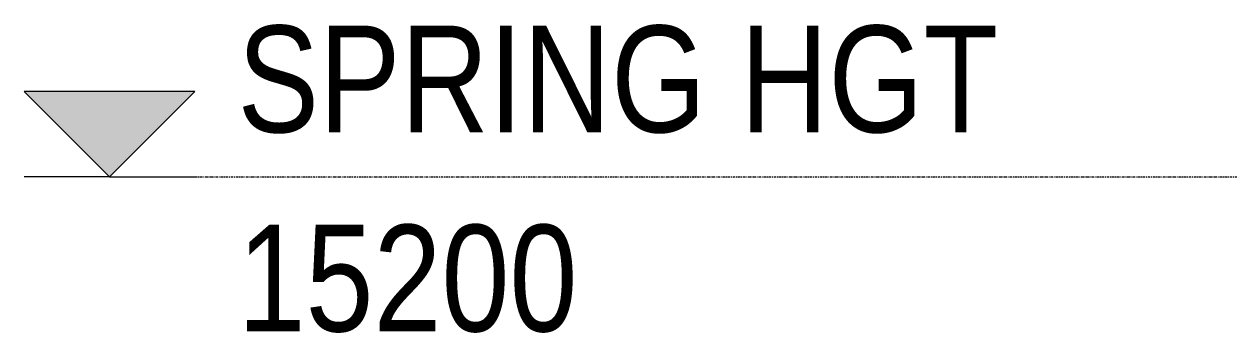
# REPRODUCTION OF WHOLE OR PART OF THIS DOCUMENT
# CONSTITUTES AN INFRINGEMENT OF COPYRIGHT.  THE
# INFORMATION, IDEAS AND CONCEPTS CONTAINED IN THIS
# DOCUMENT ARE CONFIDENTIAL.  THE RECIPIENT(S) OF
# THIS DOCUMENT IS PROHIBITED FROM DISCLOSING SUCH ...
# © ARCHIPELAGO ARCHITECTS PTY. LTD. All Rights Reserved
# Model space of a CAD drawing. Header units: millimetres. Extents: x 902415 to 1199587, y -3757 to 35605.
# Drawn here: x 902415 to 908059, y 14468 to 15917 of the extents above; entities that cross this region are included whole.
import ezdxf

# ---------------------------------------------------------------- set-up
doc = ezdxf.new("R2010")
doc.units = ezdxf.units.MM
doc.linetypes.add('AEC_Center', pattern=[24, 12, -4, 4, -4])
doc.layers.add('A-FLOR-LEVL', color=51, linetype='Continuous', lineweight=5)
doc.styles.add('Arial Narrow', font='ARIALN.TTF', dxfattribs={"height": 500})

# ---------------------------------------------------------------- blocks, each defined once
blk = doc.blocks.new('Level - A1-101025-North - Grids A')
at = {"layer": 'A-FLOR-LEVL'}
blk.add_hatch(color=256, dxfattribs=at).paths.add_polyline_path([(902814.7, 5200), (903214.7, 5600), (902414.7, 5600)])
for p, q in [((902414.7, 5600), (902814.7, 5200)), ((903214.7, 5600), (902414.7, 5600)), ((903214.7, 5600), (902814.7, 5200)), ((902814.7, 5200), (902414.7, 5200)), ((902814.7, 5200), (903214.7, 5200))]:
    blk.add_line(p, q, dxfattribs=at)

msp = doc.modelspace()

# ---------------------------------------------------------------- linework, layer by layer
at = {"layer": 'A-FLOR-LEVL', "linetype": 'AEC_Center'}
msp.add_line((903214.7, 15200), (1037708.1, 15200), dxfattribs=at)

# ---------------------------------------------------------------- block references
at = {"layer": 'A-FLOR-LEVL'}
msp.add_blockref('Level - A1-101025-North - Grids A', (0, 10000), dxfattribs=at)

# ---------------------------------------------------------------- texts
at = {"layer": 'A-FLOR-LEVL', "char_height": 500, "attachment_point": 1, "style": 'Arial Narrow'}
for s, insert, width in [('SPRING HGT', (903414.6, 15909.3), 4329.112), ('15200', (903414.6, 14975.3), 1924.05)]:
    msp.add_mtext(s, dxfattribs=dict(at, insert=insert, width=width))

doc.saveas('drawing.dxf')
